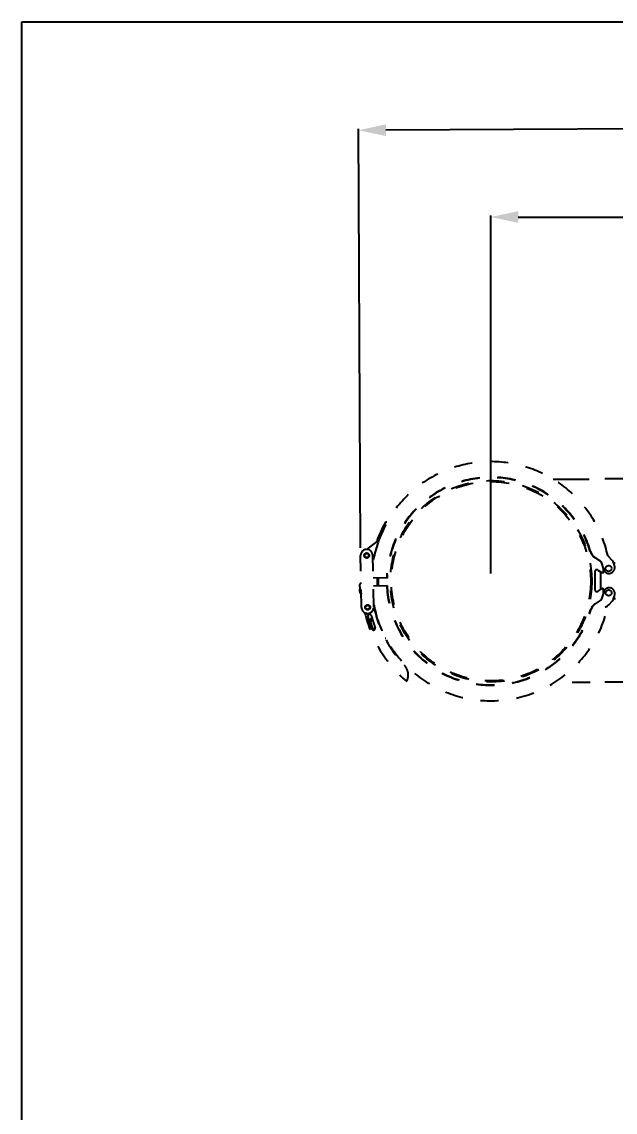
# Model space of a CAD drawing. Header units: millimetres. Extents: x 0 to 3231, y 0 to 2285.
# Drawn here: x 0 to 583, y 1212 to 2285 of the extents above; entities that cross this region are included whole.
import ezdxf

# ---------------------------------------------------------------- set-up
doc = ezdxf.new("R2010")
doc.units = ezdxf.units.MM
doc.header["$LTSCALE"] = 177.692308
doc.header["$PDMODE"] = 3
doc.header["$PDSIZE"] = 8
doc.linetypes.add('DOT', pattern=[0.2, 0.1, -0.1])
doc.layers.get('0').update_dxf_attribs({"linetype": 'CONTINUOUS'})
doc.layers.get('Defpoints').update_dxf_attribs({"linetype": 'CONTINUOUS'})
doc.styles.get("Standard").update_dxf_attribs({"font": 'himalaya.ttf'})
doc.dimstyles.new('DIMSTYLE_5', dxfattribs={"dimtxt": 26.923077, "dimasz": 26.923077, "dimexe": 1.5, "dimexo": 1, "dimgap": 0.875, "dimtad": 1, "dimdec": 0, "dimdsep": 46, "dimtxsty": 'Standard', "dimblk": '_FILLED', "dimblk1": '_FILLED', "dimblk2": '_FILLED', "dimcen": 0.09, "dimazin": 2, "dimtp": 0.01, "dimtm": 0.01, "dimtfac": 1, "dimtdec": 0, "dimtofl": 0, "dimtmove": 0, "dimatfit": 3, "dimldrblk": '_FILLED', "dimfxl": 1, "dimtolj": 1, "dimarcsym": 0})

# ---------------------------------------------------------------- blocks, each defined once
blk = doc.blocks.new('_FILLED')
at = {"color": 0, "linetype": 'ByBlock'}
blk.add_solid([(0, 0), (-1, 0.214), (-1, -0.214)], dxfattribs=at)
blk = doc.blocks.new('*D6')
at = {"color": 0, "linetype": 'Continuous', "lineweight": -2}
for p, q in [((461, 1742.1), (461, 2094.1)), ((487.9, 2092.6), (927.6, 2092.6)), ((954.5, 1742.1), (954.5, 2094.1))]:
    blk.add_line(p, q, dxfattribs=at)
at = {"layer": 'Defpoints', "color": 0}
for p in [(954.5, 2092.6), (461, 1741.1), (954.5, 1741.1)]:
    blk.add_point(p, dxfattribs=at)
at = {"color": 0, "linetype": 'ByBlock', "lineweight": -2, "xscale": 26.9230769231, "yscale": 26.9230769231, "zscale": 26.9230769231, "rotation": 180}
blk.add_blockref('_FILLED', (461, 2092.6), dxfattribs=at)
at = {"color": 0, "linetype": 'ByBlock', "lineweight": -2, "xscale": 26.9230769231, "yscale": 26.9230769231, "zscale": 26.9230769231}
blk.add_blockref('_FILLED', (954.5, 2092.6), dxfattribs=at)
at = {"color": 0, "insert": (707.6, 2129.3), "char_height": 26.92, "attachment_point": 2, "line_spacing_factor": 0.9}
blk.add_mtext('\\A1;494', dxfattribs=at)
blk = doc.blocks.new('*D7')
at = {"color": 0, "linetype": 'Continuous', "lineweight": -2}
for p, q in [((332.9, 1767.3), (330.9, 2179.4)), ((1273.1, 2182.7), (357.8, 2178)), ((1302.3, 1748.3), (1300.1, 2184.3))]:
    blk.add_line(p, q, dxfattribs=at)
at = {"layer": 'Defpoints', "color": 0}
for p in [(330.9, 2177.9), (332.9, 1766.3), (1302.3, 1747.3)]:
    blk.add_point(p, dxfattribs=at)
at = {"color": 0, "linetype": 'ByBlock', "lineweight": -2, "xscale": 26.9230769231, "yscale": 26.9230769231, "zscale": 26.9230769231}
for p, rotation in [((1300.1, 2182.8), 0.2904615761999926), ((330.9, 2177.9), 180.2904615762)]:
    blk.add_blockref('_FILLED', p, dxfattribs=dict(at, rotation=rotation))
at = {"color": 0, "insert": (815.4, 2217.1), "char_height": 26.92, "attachment_point": 2, "rotation": 0.2905, "line_spacing_factor": 0.9}
blk.add_mtext('\\A1;969', dxfattribs=at)

msp = doc.modelspace()

# ---------------------------------------------------------------- linework, layer by layer
at = {"linetype": 'Continuous'}
for p, q in [((0, 0), (0, 2284.615)), ((0, 2284.615), (3230.769, 2284.615)), ((522.257, 1834.697), (557.477, 1834.876)), ((460.602, 1832.384), (460.596, 1833.382)), ((460.773, 1832.385), (460.769, 1833.383)), ((358.646, 1792.326), (357.401, 1792.498)), ((348.832, 1773.486), (338.935, 1765.632)), ((350.205, 1772.867), (348.832, 1773.486)), ((345.674, 1755.751), (345.053, 1755.682)), ((581.803, 1717.497), (583.353, 1717.505)), ((561.107, 1710.158), (561.088, 1710.137)), ((561.145, 1710.201), (561.126, 1710.18)), ((561.183, 1710.244), (561.164, 1710.223)), ((561.222, 1710.287), (561.203, 1710.266)), ((561.26, 1710.329), (561.241, 1710.308)), ((568.45, 1715.356), (563.515, 1712.029)), ((569.872, 1715.936), (569.07, 1715.913)), ((573.671, 1708.973), (573.505, 1708.87)), ((575.75, 1709.966), (575.892, 1709.967)), ((576.802, 1711.107), (580.512, 1715.132))]:
    msp.add_line(p, q, dxfattribs=at)
at = {"linetype": 'DOT'}
for p, q in [((626.268, 1835.224), (557.48, 1834.876)), ((333.876, 1708.61), (332.982, 1759.602)), ((345.874, 1708.82), (344.981, 1759.812)), ((561.169, 1759.64), (561.15, 1759.661)), ((561.205, 1759.598), (561.187, 1759.619)), ((561.242, 1759.557), (561.224, 1759.577)), ((561.279, 1759.515), (561.261, 1759.536)), ((561.317, 1759.474), (561.298, 1759.495)), ((568.292, 1754.518), (561.317, 1759.474)), ((568.25, 1754.504), (563.269, 1757.788)), ((569.122, 1753.934), (568.918, 1753.927)), ((569.443, 1752.965), (571.799, 1746.014)), ((580.362, 1754.82), (576.7, 1758.836)), ((580.391, 1754.788), (580.376, 1754.804)), ((582.508, 1749.91), (581.464, 1752.971)), ((581.6, 1752.497), (583.175, 1752.505)), ((359.014, 1737.428), (345.366, 1737.835)), ((563.127, 1743.689), (563.216, 1726.117)), ((566.276, 1745.336), (569.356, 1743.175)), ((569.075, 1726.433), (568.989, 1743.432)), ((345.507, 1729.768), (359.05, 1730.309)), ((566.382, 1724.502), (569.439, 1726.695)), ((571.9, 1723.844), (569.629, 1716.916)), ((581.662, 1717.069), (582.67, 1720.126)), ((341.474, 1694.921), (343.968, 1698.861)), ((344.567, 1696.784), (342.738, 1693.685)), ((348.068, 1702.718), (347.721, 1702.131)), ((362.068, 1669.68), (362.679, 1669.825)), ((558.567, 1634.879), (523.318, 1634.7)), ((626.268, 1635.222), (558.564, 1634.879))]:
    msp.add_line(p, q, dxfattribs=at)
for points in [[(580.435, 1754.738), (580.42, 1754.755), (580.406, 1754.771)], [(580.492, 1754.672), (580.478, 1754.688), (580.464, 1754.705), (580.449, 1754.722)], [(581.388, 1753.179), (581.396, 1753.156), (581.405, 1753.133), (581.414, 1753.11), (581.422, 1753.087), (581.431, 1753.064), (581.439, 1753.041), (581.448, 1753.017), (581.456, 1752.994)]]:
    msp.add_lwpolyline(points, dxfattribs=at)
at = {"linetype": 'Continuous'}
for points in [[(581.537, 1716.737), (581.553, 1716.774), (581.568, 1716.813), (581.583, 1716.851), (581.598, 1716.889), (581.612, 1716.928)], [(581.612, 1716.928), (581.626, 1716.967), (581.64, 1717.006), (581.654, 1717.046)], [(580.512, 1715.132), (580.534, 1715.156), (580.555, 1715.18), (580.577, 1715.204), (580.598, 1715.229), (580.619, 1715.254), (580.641, 1715.278), (580.662, 1715.304), (580.683, 1715.329)]]:
    msp.add_lwpolyline(points, dxfattribs=at)
at = {"linetype": 'DOT'}
for centre, radius in [((461.184, 1734.386), 99), ((461.184, 1734.386), 98), ((576.707, 1746.972), 2.9), ((576.828, 1722.972), 2.9), ((339.875, 1708.715), 2.5), ((339.875, 1708.715), 2)]:
    msp.add_circle(centre, radius, dxfattribs=at)
at = {"linetype": 'Continuous'}
for radius in [2.5, 2]:
    msp.add_circle((338.982, 1759.707), radius, dxfattribs=at)
at = {"linetype": 'DOT'}
for centre, radius, start, end in [((460.969, 1734.385), 117.6, 12.386619, 150.829237), ((460.969, 1734.385), 102.344, 16.489677, 178.290462), ((460.969, 1734.385), 102, 16.583639, 178.290462), ((568.727, 1766.483), 10.437, 196.622973, 214.939726), ((569.101, 1766.395), 10.426, 196.492104, 203.303327), ((569.055, 1766.375), 10.376, 203.306744, 210.176828), ((569.015, 1766.354), 10.331, 210.183314, 212.46054), ((568.575, 1766.394), 10.261, 215.017792, 217.330368), ((568.984, 1766.333), 10.294, 212.45794, 217.022893), ((568.873, 1766.84), 10.775, 222.028216, 225.398864), ((568.659, 1766.617), 10.467, 225.375029, 237.552118), ((569.965, 1767.34), 11.69, 222.286781, 223.627664), ((569.53, 1766.922), 11.087, 223.614197, 226.494514), ((568.445, 1753.023), 0.904, 356.757659, 3.88909), ((576.829, 1747.973), 6, 270.290462, 18.839799), ((576.568, 1751.288), 5.178, 23.506409, 27.742449), ((576.685, 1751.338), 5.05, 21.377365, 23.50885), ((461.184, 1734.386), 111.902, 178.294387, 182.286251), ((461.184, 1734.386), 111, 178.294553, 182.286481), ((565.127, 1743.699), 2, 54.933571, 180.290462), ((570.505, 1744.812), 2, 234.933571, 354.426788), ((461.184, 1734.386), 111, 4.610224, 5.999861), ((577.481, 1747.94), 6, 198.72541, 264.053398), ((337.87, 1725.56), 6, 160.176374, 223.73634), ((333.954, 1730.485), 2, 104.462247, 182.831708), ((361.998, 1731.872), 30.078, 182.831708, 198.967654), ((460.969, 1734.385), 102.344, 182.290176, 344.102197), ((460.969, 1734.385), 102, 182.290176, 344.007839), ((570.605, 1725.069), 2, 5.651869, 125.647352), ((577.601, 1721.976), 6, 90.290176, 161.855228), ((576.972, 1722.006), 6, 341.740839, 84.27333), ((565.216, 1726.127), 2, 180.290462, 305.647352), ((461.184, 1734.386), 111, 354.178293, 355.899172), ((339.875, 1708.715), 6, 181.003668, 1.003668), ((462.27, 1733.392), 118.758, 191.39992, 223.391377), ((460.969, 1734.385), 117.258, 191.219377, 195.667968), ((460.969, 1734.385), 117.6, 195.819821, 348.016291), ((462.27, 1733.392), 128.758, 193.463209, 229.27346), ((341.831, 1700.056), 1.76, 8.273744, 188.580721), ((462.42, 1731.841), 126.458, 194.680446, 200.529226), ((462.42, 1731.841), 122.958, 194.859194, 200.529226), ((460.927, 1734.384), 125, 199.001696, 202.590285), ((345.632, 1688.108), 1.75, 200.529226, 20.529226), ((356.817, 1676.212), 2, 57.797853, 79.047877), ((365.798, 1642.189), 14, 333.000492, 43.391377)]:
    msp.add_arc(centre, radius, start, end, dxfattribs=at)
at = {"linetype": 'Continuous'}
for centre, radius, start, end in [((460.969, 1734.385), 118.758, 150.702939, 160.777072), ((460.969, 1734.385), 117.258, 151.501743, 160.781154), ((460.969, 1734.385), 117.258, 160.841678, 169.501435), ((338.982, 1759.707), 6, 1.003668, 181.003668), ((460.969, 1734.385), 117.6, 169.647598, 169.720466), ((576.708, 1718.745), 5.231, 333.553453, 335.517518), ((576.912, 1718.652), 5.006, 335.516074, 337.506065), ((569.048, 1703.405), 10.431, 147.922265, 163.982921), ((569.427, 1703.494), 10.427, 157.386506, 164.099831), ((569.387, 1703.51), 10.385, 152.867964, 157.383166), ((569.333, 1703.539), 10.323, 144.839775, 152.866626), ((568.941, 1703.461), 10.311, 145.555309, 147.868031), ((568.9, 1703.489), 10.261, 143.224205, 145.55572), ((569.274, 1703.579), 10.252, 143.868896, 144.835203), ((569.588, 1703.144), 10.768, 136.088849, 139.43371), ((569.473, 1703.255), 10.609, 132.687972, 136.089041), ((569.341, 1703.399), 10.413, 125.756998, 132.693378), ((569.258, 1703.509), 10.275, 125.004131, 125.740718), ((569.237, 1703.539), 10.239, 123.98062, 125.004322), ((589.844, 1682.38), 31.124, 120.905393, 121.665405), ((502.876, 1823.486), 134.63, 301.72578, 302.086022), ((585.199, 1690.169), 22.055, 119.398147, 120.944921), ((515.936, 1802.68), 110.065, 302.079189, 302.34809), ((528.266, 1783.2), 87.01, 302.352243, 302.679979), ((575.889, 1694.571), 15.396, 89.839916, 89.99122)]:
    msp.add_arc(centre, radius, start, end, dxfattribs=at)
for ratio, start_param, end_param in [(0.4386796, 6.2787839, 6.28405797), (0.40402623, 3.14064515, 3.14515814)]:
    msp.add_ellipse((558.022, 1734.877), major_axis=(-0.507, 99.999), ratio=ratio, start_param=start_param, end_param=end_param, dxfattribs=at)
at = {"linetype": 'DOT'}
for points in [[(560.416, 1760.171), (560.558, 1759.984), (560.703, 1759.795), (560.878, 1759.637)], [(561.15, 1759.661), (561.017, 1759.813), (560.883, 1759.967), (560.775, 1760.139)], [(563.269, 1757.788), (562.781, 1758.11), (562.322, 1758.478), (561.898, 1758.88)], [(575.831, 1759.611), (576.135, 1759.37), (576.439, 1759.123), (576.7, 1758.836)], [(568.292, 1754.518), (568.516, 1754.359), (568.757, 1754.173), (568.856, 1753.917)], [(569.442, 1752.969), (569.253, 1753.524), (568.878, 1754.039), (568.41, 1754.392)], [(568.897, 1753.952), (569.055, 1753.76), (569.218, 1753.558), (569.298, 1753.322)], [(580.492, 1754.672), (580.744, 1754.373), (580.967, 1754.045), (581.15, 1753.699)]]:
    msp.add_open_spline(points, degree=3, dxfattribs=at)
msp.add_open_spline([(569.298, 1753.322), (569.311, 1753.284), (569.333, 1753.206), (569.344, 1753.125), (569.347, 1753.084)], degree=3, knots=[0, 0, 0, 0, 0.49431823, 1, 1, 1, 1], dxfattribs=at)
at = {"linetype": 'Continuous'}
for points in [[(569.629, 1716.916), (569.519, 1716.582), (569.366, 1716.202), (569.061, 1716.028)], [(580.682, 1715.329), (580.957, 1715.663), (581.199, 1716.028), (581.391, 1716.415)], [(561.088, 1710.137), (560.947, 1709.975), (560.804, 1709.811), (560.692, 1709.628)], [(560.994, 1709.624), (561.124, 1709.803), (561.257, 1709.983), (561.416, 1710.137)], [(563.29, 1712.031), (562.55, 1711.551), (561.859, 1710.979), (561.26, 1710.329)], [(568.45, 1715.356), (568.68, 1715.511), (568.935, 1715.698), (569.02, 1715.963)], [(574.372, 1709.384), (574.506, 1709.459), (574.641, 1709.533), (574.778, 1709.604)], [(575.034, 1709.732), (575.171, 1709.796), (575.311, 1709.858), (575.455, 1709.905)]]:
    msp.add_open_spline(points, degree=3, dxfattribs=at)
for points, knots in [([(574.778, 1709.604), (574.821, 1709.626), (574.906, 1709.67), (574.992, 1709.712), (575.034, 1709.732)], [0, 0, 0, 0, 0.51166519, 1, 1, 1, 1]), ([(576.802, 1711.107), (576.683, 1710.978), (576.19, 1710.558), (575.641, 1710.217), (575.247, 1709.963)], [0, 0, 0, 0, 0.27222326, 1, 1, 1, 1]), ([(575.455, 1709.905), (575.483, 1709.915), (575.537, 1709.931), (575.592, 1709.945), (575.618, 1709.95)], [0, 0, 0, 0, 0.52470531, 1, 1, 1, 1]), ([(575.618, 1709.95), (575.641, 1709.955), (575.685, 1709.963), (575.729, 1709.966), (575.75, 1709.966)], [0, 0, 0, 0, 0.53190339, 1, 1, 1, 1]), ([(575.932, 1709.967), (575.948, 1709.967), (575.972, 1709.966), (575.995, 1709.969), (576.003, 1709.969)], [0, 0, 0, 0, 0.66102719, 1, 1, 1, 1])]:
    msp.add_open_spline(points, degree=3, knots=knots, dxfattribs=at)

# ---------------------------------------------------------------- dimensions: what is measured, and where the dimension line sits
dim = msp.add_linear_dim(base=(330.862, 2177.875), p1=(1302.27, 1747.343), p2=(332.948, 1766.294), angle=180.290462, dimstyle='DIMSTYLE_5', dxfattribs=at)
dim.commit()
dim.dimension.update_dxf_attribs({"geometry": '*D7', "text_midpoint": (815.542, 2180.332), "dimtype": 160})
dim = msp.add_linear_dim(base=(954.511, 2092.568), p1=(460.969, 1741.077), p2=(954.511, 1741.079), dimstyle='DIMSTYLE_5', dxfattribs=at)
dim.commit()
dim.dimension.update_dxf_attribs({"geometry": '*D6', "text_midpoint": (707.558, 2092.568), "dimtype": 160})

doc.saveas('drawing.dxf')
